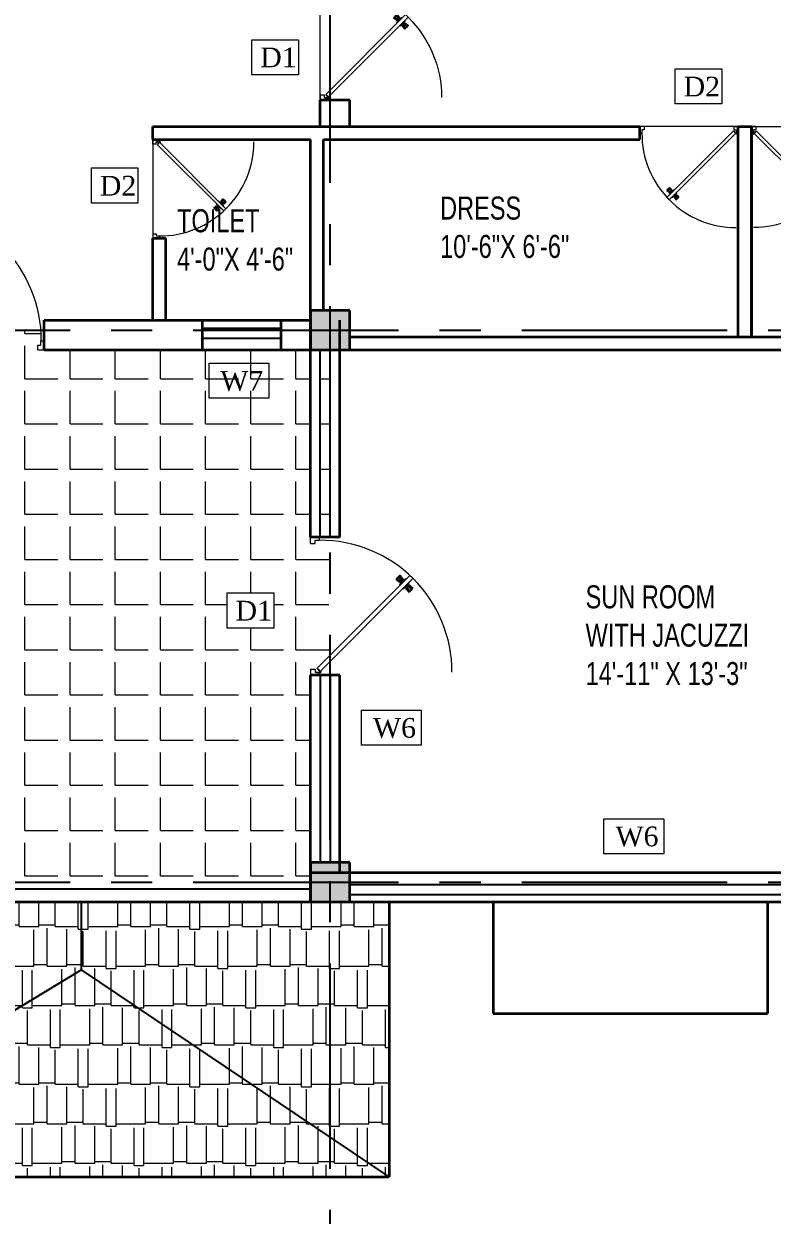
# Model space of a CAD drawing. Header units: inches. Extents: x 108286 to 1018414, y -1240248 to 57686.
# Drawn here: x 506695.3 to 506923.1, y -616214.5 to -615851.9 of the extents above; entities that cross this region are included whole.
import ezdxf

# ---------------------------------------------------------------- set-up
doc = ezdxf.new("R2010")
doc.units = ezdxf.units.IN
doc.header["$MEASUREMENT"] = 0
doc.linetypes.add('CENTERX2', pattern=[4, 2.5, -0.5, 0.5, -0.5])
for name, color, linetype, lineweight in [('DIMENSION', 142, 'Continuous', 13), ('dimentions', 123, 'Continuous', 9), ('DOOR - ELE- KHA', 142, 'Continuous', 15), ('ELEVATION', 31, 'Continuous', 25), ('HACTH', 8, 'Continuous', 5), ('pillar', 1, 'Continuous', 35), ('TEXT', 231, 'Continuous', 20), ('WALL', 8, 'Continuous', 35)]:
    doc.layers.add(name, color=color, linetype=linetype, lineweight=lineweight)
doc.layers.add('exwall', color=1, linetype='Continuous')
doc.layers.add('VEHICLE', color=9, linetype='Continuous')
doc.styles.add('7 INCH', font='swisscl.ttf', dxfattribs={"height": 7})
doc.styles.add('7 INCH str', font='times.ttf', dxfattribs={"height": 6})
doc.dimstyles.new('7 INCH', dxfattribs={"dimscale": 0, "dimtxt": 7, "dimasz": 1, "dimexe": 2, "dimexo": 9, "dimgap": 2, "dimtad": 1, "dimdec": 0, "dimzin": 3, "dimdsep": 46, "dimlunit": 4, "dimtxsty": '7 INCH', "dimblk": 'DIM', "dimcen": 3, "dimdle": 3, "dimse1": 1, "dimse2": 1, "dimclrd": 256, "dimclre": 256, "dimclrt": 7, "dimadec": 1, "dimazin": 2, "dimtfac": 1, "dimtdec": 0, "dimtix": 1, "dimtofl": 0, "dimtmove": 2, "dimatfit": 3, "dimldrblk": 'ARW', "dimfxl": 2, "dimfrac": 2, "dimtolj": 2, "dimtzin": 0, "dimarcsym": 0})
pattern_1 = [(0, (2414.356, -6298.665), (25.5, 12), [6, -5, 7, -3, 9, -4]), (0, (2420.356, -6298.165), (25.5, 12), [5, -19, 4, -6]), (0, (2432.356, -6299.415), (25.5, 12), [3, -31]), (90, (2414.3556, -6298.665), (-8.5, 12), [11.5, -36.5]), (90, (2420.3556, -6298.665), (-8.5, 12), [11.25, -36.75]), (90, (2425.3556, -6298.665), (-8.5, 12), [10.5, -37.5]), (90, (2432.3556, -6299.415), (-8.5, 12), [11.5, -36.5]), (90, (2435.3556, -6299.415), (-8.5, 12), [11.5, -36.5]), (90, (2444.3556, -6298.665), (-8.5, 12), [11, -37])]

# ---------------------------------------------------------------- blocks, each defined once
blk = doc.blocks.new('DFGDG')
at = {"layer": 'pillar'}
blk.add_hatch(color=4, dxfattribs=at).paths.add_polyline_path([(456398.92, -510693.64), (456386.92, -510693.64), (456386.92, -510705.64), (456398.92, -510705.64)])
blk.add_lwpolyline([(456398.92, -510693.64), (456386.92, -510693.64), (456386.92, -510705.64), (456398.92, -510705.64)], close=True, dxfattribs=at)
blk = doc.blocks.new('DIM')
at = {"layer": 'DIMENSION'}
h = blk.add_hatch(color=256, dxfattribs=at)
h.paths.add_polyline_path([(0, 1.28), (0, 0), (1.28, 0, 0.414214)])
h.paths.add_polyline_path([(1.28, 0), (0, 0), (0, -1.28, 0.414214)])
h.paths.add_polyline_path([(0, 0), (-1.28, 0, 0.414214), (0, -1.28)])
h.paths.add_polyline_path([(0, 1.28, 0.414214), (-1.28, 0), (0, 0)])
for p, q in [((0, 6), (0, -6)), ((-6, 0), (6, 0))]:
    blk.add_line(p, q, dxfattribs=at)
blk.add_circle((0, 0), 1.28, dxfattribs=at)
blk = doc.blocks.new('*D813')
at = {"layer": 'Defpoints', "color": 0, "ltscale": 15}
for p in [(506467.79, -616119.15), (506782.54, -616119.15), (506782.54, -616239.67)]:
    blk.add_point(p, dxfattribs=at)
at = {"layer": 'dimentions', "lineweight": -2, "ltscale": 15}
blk.add_line((506468.79, -616239.67), (506781.54, -616239.67), dxfattribs=at)
at = {"layer": 'dimentions', "lineweight": -2, "ltscale": 15, "rotation": 180}
blk.add_blockref('DIM', (506467.79, -616239.67), dxfattribs=at)
at = {"layer": 'dimentions', "lineweight": -2, "ltscale": 15}
blk.add_blockref('DIM', (506782.54, -616239.67), dxfattribs=at)
at = {"layer": 'dimentions', "color": 7, "ltscale": 15, "insert": (506625.17, -616234.08), "char_height": 7, "attachment_point": 5, "style": '7 INCH'}
blk.add_mtext('\\A2;26\'-3"', dxfattribs=at)
blk = doc.blocks.new('ARW')
at = {"layer": 'DIMENSION'}
blk.add_lwpolyline([(-0.5, 0, 0, 3, 0), (-5.5, 0, 0, 0, 0), (-0.5, 0, 0, 0, 0)], format="xyseb", dxfattribs=at)
blk = doc.blocks.new('*D814')
at = {"layer": 'Defpoints', "color": 0, "ltscale": 15}
for p in [(506782.54, -616119.15), (506794.54, -616119.15), (506794.54, -616239.67)]:
    blk.add_point(p, dxfattribs=at)
at = {"layer": 'dimentions', "lineweight": -2, "ltscale": 15}
for p, q in [((506781.54, -616239.67), (506780.54, -616239.67)), ((506795.54, -616239.67), (506796.54, -616239.67))]:
    blk.add_line(p, q, dxfattribs=at)
blk.add_blockref('DIM', (506782.54, -616239.67), dxfattribs=at)
at = {"layer": 'dimentions', "lineweight": -2, "ltscale": 15, "rotation": 180}
blk.add_blockref('DIM', (506794.54, -616239.67), dxfattribs=at)
at = {"layer": 'dimentions', "color": 7, "ltscale": 15, "insert": (506788.54, -616234.09), "char_height": 7, "attachment_point": 5, "style": '7 INCH'}
blk.add_mtext('\\A2;1\'-0"', dxfattribs=at)
blk = doc.blocks.new('*D815')
at = {"layer": 'Defpoints', "color": 0, "ltscale": 15}
for p in [(506794.54, -616119.15), (506967.79, -616119.15), (506967.79, -616239.67)]:
    blk.add_point(p, dxfattribs=at)
at = {"layer": 'dimentions', "lineweight": -2, "ltscale": 15}
blk.add_line((506795.54, -616239.67), (506966.79, -616239.67), dxfattribs=at)
at = {"layer": 'dimentions', "lineweight": -2, "ltscale": 15, "rotation": 180}
blk.add_blockref('DIM', (506794.54, -616239.67), dxfattribs=at)
at = {"layer": 'dimentions', "lineweight": -2, "ltscale": 15}
blk.add_blockref('DIM', (506967.79, -616239.67), dxfattribs=at)
at = {"layer": 'dimentions', "color": 7, "ltscale": 15, "insert": (506881.17, -616234.1), "char_height": 7, "attachment_point": 5, "style": '7 INCH'}
blk.add_mtext('\\A2;14\'-5"', dxfattribs=at)
blk = doc.blocks.new('*D819')
at = {"layer": 'Defpoints', "color": 0, "ltscale": 15}
for p in [(506788.54, -616119.15), (506973.79, -616119.15), (506788.54, -616260.85)]:
    blk.add_point(p, dxfattribs=at)
at = {"layer": 'dimentions', "lineweight": -2, "ltscale": 15}
blk.add_line((506972.79, -616260.85), (506789.54, -616260.85), dxfattribs=at)
at = {"layer": 'dimentions', "lineweight": -2, "ltscale": 15, "rotation": 180}
blk.add_blockref('DIM', (506788.54, -616260.85), dxfattribs=at)
at = {"layer": 'dimentions', "lineweight": -2, "ltscale": 15}
blk.add_blockref('DIM', (506973.79, -616260.85), dxfattribs=at)
at = {"layer": 'dimentions', "color": 7, "ltscale": 15, "insert": (506881.17, -616255.28), "char_height": 7, "attachment_point": 5, "style": '7 INCH'}
blk.add_mtext('\\A2;15\'-5"', dxfattribs=at)
blk = doc.blocks.new('*D820')
at = {"layer": 'Defpoints', "color": 0, "ltscale": 15}
for p in [(506359.79, -616037.14), (506788.54, -616119.15), (506359.79, -616260.85)]:
    blk.add_point(p, dxfattribs=at)
at = {"layer": 'dimentions', "lineweight": -2, "ltscale": 15}
blk.add_line((506787.54, -616260.85), (506360.79, -616260.85), dxfattribs=at)
at = {"layer": 'dimentions', "lineweight": -2, "ltscale": 15, "rotation": 180}
blk.add_blockref('DIM', (506359.79, -616260.85), dxfattribs=at)
at = {"layer": 'dimentions', "lineweight": -2, "ltscale": 15}
blk.add_blockref('DIM', (506788.54, -616260.85), dxfattribs=at)
at = {"layer": 'dimentions', "color": 7, "ltscale": 15, "insert": (506574.17, -616255.26), "char_height": 7, "attachment_point": 5, "style": '7 INCH'}
blk.add_mtext('\\A2;35\'-9"', dxfattribs=at)
blk = doc.blocks.new('*D821')
at = {"layer": 'Defpoints', "color": 0, "ltscale": 15}
for p in [(507003.79, -615951.15), (506361.66, -616038.28), (507003.79, -616285.7)]:
    blk.add_point(p, dxfattribs=at)
at = {"layer": 'dimentions', "lineweight": -2, "ltscale": 15}
blk.add_line((506362.66, -616285.7), (507002.79, -616285.7), dxfattribs=at)
at = {"layer": 'dimentions', "lineweight": -2, "ltscale": 15, "rotation": 180}
blk.add_blockref('DIM', (506361.66, -616285.7), dxfattribs=at)
at = {"layer": 'dimentions', "lineweight": -2, "ltscale": 15}
blk.add_blockref('DIM', (507003.79, -616285.7), dxfattribs=at)
at = {"layer": 'dimentions', "color": 7, "ltscale": 15, "insert": (506682.73, -616280.11), "char_height": 7, "attachment_point": 5, "style": '7 INCH'}
blk.add_mtext('\\A2;53\'-6"', dxfattribs=at)
blk = doc.blocks.new('*D832')
at = {"layer": 'Defpoints', "color": 0, "ltscale": 15}
for p in [(507003.79, -615705.15), (506806.54, -616202.79), (507095.16, -616202.79)]:
    blk.add_point(p, dxfattribs=at)
at = {"layer": 'dimentions', "lineweight": -2, "ltscale": 15}
blk.add_line((507095.16, -615706.15), (507095.16, -616201.79), dxfattribs=at)
for p, rotation in [((507095.16, -615705.15), 90), ((507095.16, -616202.79), 270)]:
    blk.add_blockref('DIM', p, dxfattribs=dict(at, rotation=rotation))
at = {"layer": 'dimentions', "color": 7, "ltscale": 15, "insert": (507089.57, -615953.97), "char_height": 7, "attachment_point": 5, "rotation": 90, "style": '7 INCH'}
blk.add_mtext('\\A2;41\'-6"', dxfattribs=at)
blk = doc.blocks.new('*D833')
at = {"layer": 'Defpoints', "color": 0, "ltscale": 15}
for p in [(506806.54, -616119.15), (507055.49, -616119.15), (506806.54, -616202.79)]:
    blk.add_point(p, dxfattribs=at)
at = {"layer": 'dimentions', "lineweight": -2, "ltscale": 15}
blk.add_line((507055.49, -616201.79), (507055.49, -616120.15), dxfattribs=at)
for p, rotation in [((507055.49, -616119.15), 90), ((507055.49, -616202.79), 270)]:
    blk.add_blockref('DIM', p, dxfattribs=dict(at, rotation=rotation))
at = {"layer": 'dimentions', "color": 7, "ltscale": 15, "insert": (507049.91, -616160.97), "char_height": 7, "attachment_point": 5, "rotation": 90, "style": '7 INCH'}
blk.add_mtext('\\A2;7\'-0"', dxfattribs=at)
blk = doc.blocks.new('*D834')
at = {"layer": 'Defpoints', "color": 0, "ltscale": 15}
for p in [(506979.79, -616113.15), (506806.54, -616202.79), (507077.26, -616202.79)]:
    blk.add_point(p, dxfattribs=at)
at = {"layer": 'dimentions', "lineweight": -2, "ltscale": 15}
blk.add_line((507077.26, -616114.15), (507077.26, -616201.79), dxfattribs=at)
for p, rotation in [((507077.26, -616113.15), 90), ((507077.26, -616202.79), 270)]:
    blk.add_blockref('DIM', p, dxfattribs=dict(at, rotation=rotation))
at = {"layer": 'dimentions', "color": 7, "ltscale": 15, "insert": (507071.67, -616157.97), "char_height": 7, "attachment_point": 5, "rotation": 90, "style": '7 INCH'}
blk.add_mtext('\\A2;7\'-6"', dxfattribs=at)
blk = doc.blocks.new('3ft')
at = {"layer": 'DOOR - ELE- KHA'}
for p, q in [((1.01, 2.52), (25.23, 26.74)), ((26.05, 25.92), (1.77, 1.64)), ((22.57, 24.94), (21.65, 25.68)), ((21.67, 25.73), (22.17, 26.23)), ((22.49, 24.95), (21.67, 25.61)), ((22.63, 24.99), (21.69, 25.75)), ((21.7, 25.82), (22.14, 26.26)), ((21.73, 25.79), (21.7, 25.82)), ((22.74, 25.1), (21.84, 25.9)), ((22.13, 26.28), (21.98, 26.13)), ((21.99, 26.11), (21.98, 26.13)), ((22.88, 25.24), (22.01, 26.06)), ((22.13, 26.28), (22.27, 26.42)), ((22.58, 26.7), (22.14, 26.26)), ((22.67, 26.73), (22.17, 26.23)), ((22.29, 26.41), (22.27, 26.42)), ((23.16, 25.52), (22.34, 26.39)), ((23.3, 25.66), (22.5, 26.56)), ((22.61, 26.67), (22.58, 26.7)), ((22.6, 24.96), (23.02, 25.38)), ((23.41, 25.77), (22.65, 26.71)), ((23.46, 25.83), (22.72, 26.75)), ((23.45, 25.91), (22.79, 26.73)), ((23.44, 25.81), (23.02, 25.38)), ((23.34, 25.58), (23.08, 25.32)), ((23.28, 25.3), (23.17, 25.41)), ((23.46, 25.47), (23.19, 25.21)), ((23.36, 25.37), (23.25, 25.49)), ((23.41, 25.43), (23.3, 25.54)), ((23.33, 25.7), (23.34, 25.69)), ((23.45, 25.46), (23.33, 25.57)), ((23.44, 25.45), (23.33, 25.56)), ((23.87, 25.49), (23.49, 25.3)), ((24.08, 25.71), (23.57, 25.38)), ((23.57, 25.47), (23.57, 25.47)), ((24.15, 25.79), (23.68, 25.48)), ((23.68, 25.48), (23.68, 25.48)), ((24.27, 25.78), (24.26, 25.79)), ((26.05, 25.92), (25.23, 26.74)), ((22.61, 24.25), (22.92, 24.72)), ((22.62, 24.13), (22.61, 24.14)), ((22.69, 24.32), (23.02, 24.83)), ((22.7, 25.07), (22.71, 25.06)), ((22.82, 25.06), (23.08, 25.32)), ((22.94, 24.95), (22.83, 25.07)), ((22.95, 24.96), (22.84, 25.07)), ((22.98, 24.99), (22.86, 25.1)), ((23.03, 25.04), (22.91, 25.15)), ((22.91, 24.53), (23.1, 24.91)), ((22.92, 24.72), (22.92, 24.72)), ((22.93, 24.94), (23.19, 25.21)), ((22.93, 24.84), (22.93, 24.83)), ((23.11, 25.12), (22.99, 25.23)), ((23.13, 24.76), (23.18, 24.99)), ((23.31, 24.94), (23.28, 25.08)), ((23.46, 25.09), (23.32, 25.13)), ((23.64, 25.27), (23.41, 25.22)), ((23.44, 23.31), (23.45, 23.3)), ((23.56, 23.3), (24.03, 23.61)), ((23.63, 23.38), (24.14, 23.72)), ((23.84, 23.6), (24.22, 23.79)), ((24.03, 23.61), (24.03, 23.62)), ((24.07, 23.82), (24.3, 23.88)), ((24.14, 23.62), (24.14, 23.62)), ((24.25, 24), (24.39, 23.97)), ((24.25, 23.62), (24.51, 23.89)), ((24.25, 23.26), (24.99, 22.34)), ((24.26, 23.29), (24.69, 23.71)), ((24.26, 23.63), (24.37, 23.52)), ((24.26, 23.18), (24.92, 22.37)), ((24.27, 23.64), (24.38, 23.53)), ((24.3, 23.67), (24.41, 23.56)), ((24.3, 23.32), (25.06, 22.38)), ((24.35, 23.72), (24.46, 23.61)), ((24.37, 23.52), (24.63, 23.77)), ((24.37, 23.4), (24.37, 23.4)), ((24.4, 24.15), (24.43, 24.01)), ((24.41, 23.43), (25.2, 22.53)), ((24.43, 23.8), (24.54, 23.69)), ((24.78, 24.15), (24.51, 23.89)), ((24.58, 24.33), (24.52, 24.1)), ((24.55, 23.57), (25.37, 22.7)), ((24.6, 23.97), (24.72, 23.86)), ((24.8, 24.56), (24.61, 24.18)), ((24.89, 24.03), (24.63, 23.77)), ((25.02, 24.77), (24.68, 24.26)), ((24.68, 24.05), (24.79, 23.94)), ((25.11, 24.14), (24.69, 23.71)), ((24.73, 24.1), (24.85, 23.99)), ((24.76, 24.13), (24.87, 24.02)), ((24.77, 24.14), (24.88, 24.03)), ((24.79, 24.38), (24.78, 24.37)), ((24.78, 24.26), (24.78, 24.26)), ((25.1, 24.84), (24.79, 24.38)), ((24.83, 23.85), (25.7, 23.03)), ((24.97, 23.99), (25.87, 23.2)), ((25, 24.03), (25, 24.03)), ((25.04, 22.36), (25.54, 22.86)), ((25.08, 24.1), (26.02, 23.34)), ((25.09, 24.96), (25.1, 24.95)), ((25.1, 22.42), (25.13, 22.39)), ((25.13, 22.39), (25.57, 22.83)), ((25.14, 24.15), (26.06, 23.41)), ((25.22, 24.14), (26.03, 23.48)), ((25.42, 22.68), (25.43, 22.67)), ((25.58, 22.82), (25.43, 22.67)), ((26.04, 23.37), (25.54, 22.86)), ((26.01, 23.27), (25.57, 22.83)), ((25.58, 22.82), (25.73, 22.97)), ((25.72, 22.98), (25.73, 22.97)), ((25.98, 23.3), (26.01, 23.27)), ((0, 2.4), (0, 0)), ((0.72, 2.4), (0, 2.4)), ((1.6, 0), (0, 0)), ((0, 0), (36, 0)), ((0.72, 1.52), (0.72, 2.44)), ((0.8, 1.52), (0.72, 1.52)), ((0.8, 1.52), (0.8, 2.41)), ((0.8, 1.2), (0.8, 1.52)), ((1.6, 1.2), (0.8, 1.2)), ((1.57, 1.84), (0.94, 2.47)), ((1.63, 1.89), (0.97, 2.55)), ((1.63, 1.89), (1.57, 1.84)), ((1.77, 1.64), (1.57, 1.84)), ((1.6, 0), (1.6, 1.2)), ((34.4, 0), (34.4, 1.2)), ((34.4, 1.2), (35.2, 1.2)), ((34.4, 0), (36, 0)), ((35.2, 1.2), (35.2, 2.4)), ((35.2, 2.4), (36, 2.4)), ((36, 0), (36, 2.4))]:
    blk.add_line(p, q, dxfattribs=at)
for radius in [0.155, 0.0752]:
    blk.add_circle((0.82, 2.56), radius, dxfattribs=at)
for centre, radius, start, end in [((0.82, 2.56), 34.38, 359.7285, 90.0333), ((22.73, 26.68), 0.08, 38.9236, 135), ((23.28, 25.63), 0.08, 315, 45), ((23.39, 25.86), 0.08, 315, 38.9236), ((23.51, 25.41), 0.08, 50.2572, 135), ((23.62, 25.53), 0.08, 230.2572, 315), ((24.2, 25.73), 0.08, 45, 135), ((22.54, 25.01), 0.08, 231.0764, 315), ((22.67, 24.2), 0.08, 135, 225), ((22.77, 25.12), 0.08, 225, 315), ((22.99, 24.89), 0.08, 135, 219.7428), ((22.87, 24.78), 0.08, 315, 39.7428), ((23.51, 23.36), 0.08, 225, 315), ((24.09, 23.56), 0.08, 50.2572, 135), ((24.2, 23.68), 0.08, 230.2572, 315), ((24.32, 23.23), 0.08, 135, 218.9236), ((24.42, 23.46), 0.08, 135, 225), ((24.84, 24.31), 0.08, 135, 219.7428), ((24.72, 24.21), 0.08, 315, 39.7428), ((24.94, 23.98), 0.08, 45, 135), ((24.98, 22.42), 0.08, 218.9236, 315), ((25.04, 24.89), 0.08, 315, 45), ((25.17, 24.08), 0.08, 51.0764, 135), ((25.98, 23.42), 0.08, 315, 51.0764)]:
    blk.add_arc(centre, radius, start, end, dxfattribs=at)
blk = doc.blocks.new('*U576')
at = {"color": 3, "xscale": -1}
blk.add_blockref('3ft', (42, 0), dxfattribs=at)
blk = doc.blocks.new('2ft6in')
at = {"layer": 'DOOR - ELE- KHA'}
for p, q in [((0.84, 2.1), (21.02, 22.28)), ((18.06, 21.44), (18.48, 21.86)), ((18.08, 21.51), (18.45, 21.88)), ((18.44, 21.9), (18.31, 21.77)), ((18.33, 21.76), (18.31, 21.77)), ((18.44, 21.9), (18.56, 22.02)), ((18.82, 22.25), (18.45, 21.88)), ((18.9, 22.28), (18.48, 21.86)), ((18.58, 22.01), (18.56, 22.02)), ((19.3, 21.26), (18.61, 22)), ((19.42, 21.38), (18.75, 22.14)), ((18.84, 22.23), (18.82, 22.25)), ((19.51, 21.48), (18.88, 22.26)), ((19.55, 21.53), (18.93, 22.3)), ((19.54, 21.59), (18.99, 22.27)), ((21.71, 21.6), (21.02, 22.28)), ((21.71, 21.6), (1.47, 1.37)), ((18.81, 20.78), (18.04, 21.4)), ((18.74, 20.79), (18.06, 21.34)), ((18.11, 21.49), (18.08, 21.51)), ((18.86, 20.83), (18.08, 21.46)), ((18.95, 20.92), (18.2, 21.58)), ((19.07, 21.03), (18.34, 21.72)), ((18.83, 20.8), (19.18, 21.15)), ((18.84, 20.21), (19.1, 20.6)), ((18.85, 20.11), (18.84, 20.12)), ((18.91, 20.27), (19.19, 20.69)), ((18.92, 20.89), (18.93, 20.88)), ((19.02, 20.88), (19.24, 21.1)), ((19.13, 20.8), (19.03, 20.9)), ((19.12, 20.8), (19.03, 20.89)), ((19.15, 20.82), (19.05, 20.92)), ((19.09, 20.44), (19.25, 20.76)), ((19.19, 20.87), (19.1, 20.96)), ((19.1, 20.7), (19.11, 20.69)), ((19.1, 20.6), (19.1, 20.6)), ((19.11, 20.79), (19.33, 21.01)), ((19.25, 20.93), (19.16, 21.02)), ((19.54, 21.5), (19.18, 21.15)), ((19.45, 21.31), (19.24, 21.1)), ((19.28, 20.63), (19.32, 20.83)), ((19.4, 21.08), (19.31, 21.17)), ((19.55, 21.22), (19.33, 21.01)), ((19.47, 21.15), (19.38, 21.24)), ((19.43, 20.78), (19.4, 20.9)), ((19.51, 21.19), (19.42, 21.28)), ((19.55, 20.91), (19.43, 20.94)), ((19.53, 21.21), (19.44, 21.3)), ((19.45, 21.41), (19.45, 21.41)), ((19.54, 21.22), (19.45, 21.31)), ((19.7, 21.06), (19.51, 21.01)), ((19.53, 19.43), (19.54, 19.42)), ((19.89, 21.24), (19.58, 21.08)), ((20.07, 21.42), (19.64, 21.15)), ((19.64, 21.23), (19.64, 21.23)), ((19.64, 19.42), (20.02, 19.67)), ((19.69, 19.49), (20.12, 19.76)), ((19.74, 21.24), (19.73, 21.23)), ((20.12, 21.49), (19.74, 21.24)), ((19.87, 19.67), (20.18, 19.83)), ((20.02, 19.67), (20.03, 19.68)), ((20.06, 19.85), (20.25, 19.9)), ((20.12, 19.68), (20.12, 19.68)), ((20.21, 20), (20.33, 19.97)), ((20.21, 19.69), (20.43, 19.9)), ((20.21, 19.38), (20.83, 18.61)), ((20.22, 21.48), (20.22, 21.49)), ((20.22, 19.41), (20.57, 19.76)), ((20.22, 19.69), (20.31, 19.6)), ((20.22, 19.32), (20.76, 18.64)), ((20.23, 19.7), (20.32, 19.61)), ((20.25, 19.72), (20.34, 19.63)), ((20.25, 19.43), (20.88, 18.65)), ((20.29, 19.76), (20.38, 19.67)), ((20.31, 19.6), (20.52, 19.81)), ((20.31, 19.5), (20.31, 19.5)), ((20.33, 20.13), (20.36, 20.01)), ((20.34, 19.53), (21, 18.77)), ((20.36, 19.83), (20.45, 19.74)), ((20.65, 20.12), (20.43, 19.9)), ((20.48, 20.28), (20.44, 20.08)), ((20.46, 19.64), (21.14, 18.91)), ((20.5, 19.98), (20.6, 19.89)), ((20.67, 20.47), (20.51, 20.15)), ((20.74, 20.03), (20.52, 19.81)), ((20.85, 20.64), (20.57, 20.22)), ((20.93, 20.11), (20.57, 19.76)), ((20.57, 20.04), (20.66, 19.95)), ((20.61, 20.09), (20.7, 19.99)), ((20.63, 20.11), (20.72, 20.01)), ((20.64, 20.11), (20.73, 20.02)), ((20.66, 20.31), (20.65, 20.31)), ((20.65, 20.21), (20.65, 20.22)), ((20.91, 20.7), (20.66, 20.31)), ((20.69, 19.87), (21.42, 19.19)), ((20.81, 19.99), (21.56, 19.33)), ((20.84, 20.02), (20.83, 20.03)), ((20.86, 18.63), (21.28, 19.05)), ((20.9, 20.08), (21.68, 19.45)), ((20.91, 20.8), (20.91, 20.79)), ((20.91, 18.68), (20.94, 18.66)), ((20.94, 18.66), (21.31, 19.03)), ((20.95, 20.13), (21.72, 19.51)), ((21.02, 20.12), (21.7, 19.57)), ((21.18, 18.9), (21.2, 18.89)), ((21.32, 19.01), (21.2, 18.89)), ((21.7, 19.47), (21.28, 19.05)), ((21.67, 19.4), (21.31, 19.03)), ((21.32, 19.01), (21.44, 19.14)), ((21.43, 19.15), (21.44, 19.14)), ((21.65, 19.42), (21.67, 19.4)), ((0, 2), (0, 0)), ((0.6, 2), (0, 2)), ((1.33, 0), (0, 0)), ((0, 0), (30, 0)), ((0.6, 1.26), (0.6, 2.04)), ((0.67, 1.26), (0.6, 1.26)), ((0.67, 1.26), (0.67, 2.01)), ((0.67, 1), (0.67, 1.26)), ((1.33, 1), (0.67, 1)), ((1.31, 1.53), (0.79, 2.06)), ((1.36, 1.58), (0.81, 2.12)), ((1.36, 1.58), (1.31, 1.53)), ((1.47, 1.37), (1.31, 1.53)), ((1.33, 0), (1.33, 1)), ((28.67, 0), (28.67, 1)), ((28.67, 1), (29.33, 1)), ((28.67, 0), (30, 0)), ((29.33, 1), (29.33, 2)), ((29.33, 2), (30, 2)), ((30, 0), (30, 2))]:
    blk.add_line(p, q, dxfattribs=at)
for radius in [0.129, 0.0627]:
    blk.add_circle((0.68, 2.14), radius, dxfattribs=at)
for centre, radius, start, end in [((0.68, 2.14), 28.65, 359.7285, 90.0333), ((18.94, 22.23), 0.0667, 38.9236, 135), ((18.78, 20.84), 0.0667, 231.0764, 315), ((18.89, 20.16), 0.0667, 135, 225), ((18.97, 20.93), 0.0667, 225, 315), ((19.16, 20.74), 0.0667, 135, 219.7428), ((19.06, 20.65), 0.0667, 315, 39.7428), ((19.4, 21.36), 0.0667, 315, 45), ((19.49, 21.55), 0.0667, 315, 38.9236), ((19.59, 19.47), 0.0667, 225, 315), ((19.6, 21.18), 0.0667, 50.2572, 135), ((19.68, 21.28), 0.0667, 230.2572, 315), ((20.07, 19.63), 0.0667, 50.2572, 135), ((20.17, 21.44), 0.0667, 45, 135), ((20.16, 19.73), 0.0667, 230.2572, 315), ((20.27, 19.36), 0.0667, 135, 218.9236), ((20.35, 19.55), 0.0667, 135, 225), ((20.7, 20.26), 0.0667, 135, 219.7428), ((20.6, 20.17), 0.0667, 315, 39.7428), ((20.78, 19.98), 0.0667, 45, 135), ((20.82, 18.68), 0.0667, 218.9236, 315), ((20.87, 20.75), 0.0667, 315, 45), ((20.98, 20.07), 0.0667, 51.0764, 135), ((21.65, 19.52), 0.0667, 315, 51.0764)]:
    blk.add_arc(centre, radius, start, end, dxfattribs=at)
blk = doc.blocks.new('*U578')
at = {"layer": 'DOOR - ELE- KHA', "xscale": -1}
blk.add_blockref('2ft6in', (42, 0), dxfattribs=at)
blk = doc.blocks.new('*U580')
at = {"layer": 'DOOR - ELE- KHA'}
for p, q in [((11.61, 30.24), (12.57, 31.2)), ((11.61, 30.24), (39.94, 1.92)), ((40.83, 2.94), (12.57, 31.2)), ((12.73, 29.12), (12.72, 29.11)), ((13.69, 30.08), (13.7, 30.09)), ((13.83, 30.09), (14.37, 29.73)), ((13.91, 29.99), (14.5, 29.61)), ((14.16, 29.74), (14.59, 29.52)), ((14.37, 29.73), (14.38, 29.72)), ((14.42, 29.48), (14.69, 29.42)), ((14.51, 29.72), (14.5, 29.72)), ((14.63, 30.14), (15.5, 31.21)), ((14.63, 29.71), (14.94, 29.41)), ((14.63, 29.27), (14.8, 29.31)), ((14.64, 30.23), (15.41, 31.18)), ((14.65, 30.11), (15.14, 29.61)), ((14.65, 29.7), (14.78, 29.83)), ((14.66, 29.69), (14.79, 29.82)), ((14.68, 29.66), (14.82, 29.79)), ((14.69, 30.07), (15.57, 31.16)), ((14.74, 29.6), (14.87, 29.73)), ((14.78, 29.98), (14.77, 29.97)), ((14.77, 29.84), (15.07, 29.54)), ((14.8, 29.09), (14.85, 29.26)), ((14.82, 29.94), (15.74, 30.99)), ((14.84, 29.51), (14.97, 29.64)), ((15.25, 29.1), (14.94, 29.41)), ((15.01, 28.89), (14.95, 29.16)), ((14.98, 29.77), (15.94, 30.79)), ((15.04, 29.3), (15.17, 29.43)), ((15.28, 28.62), (15.05, 29.06)), ((15.37, 29.24), (15.07, 29.54)), ((15.64, 29.12), (15.14, 29.61)), ((15.14, 29.21), (15.27, 29.34)), ((15.2, 29.15), (15.33, 29.28)), ((15.22, 29.12), (15.35, 29.25)), ((15.23, 29.11), (15.36, 29.24)), ((15.31, 29.45), (16.33, 30.41)), ((15.47, 29.29), (16.52, 30.21)), ((15.51, 29.24), (15.5, 29.24)), ((15.55, 31.19), (16.13, 30.6)), ((15.6, 29.16), (16.69, 30.04)), ((15.62, 31.12), (15.65, 31.15)), ((15.65, 31.15), (16.17, 30.63)), ((15.67, 29.09), (16.75, 29.96)), ((15.76, 29.11), (16.71, 29.88)), ((15.99, 30.81), (16.01, 30.83)), ((16.19, 30.65), (16.01, 30.83)), ((16.72, 30.01), (16.13, 30.6)), ((16.68, 30.12), (16.17, 30.63)), ((16.19, 30.65), (16.36, 30.48)), ((16.34, 30.46), (16.36, 30.48)), ((16.65, 30.09), (16.68, 30.12)), ((12.67, 28.18), (11.59, 27.31)), ((11.62, 27.26), (12.21, 26.67)), ((12.58, 28.16), (11.63, 27.4)), ((12.74, 28.12), (11.65, 27.23)), ((11.69, 27.19), (11.66, 27.15)), ((11.66, 27.15), (12.17, 26.64)), ((12.87, 27.99), (11.82, 27.06)), ((12, 26.81), (11.98, 26.79)), ((12.15, 26.62), (11.98, 26.79)), ((13.04, 27.82), (12.01, 26.87)), ((12.15, 26.62), (12.33, 26.45)), ((12.69, 26.12), (12.17, 26.64)), ((12.79, 26.09), (12.21, 26.67)), ((12.35, 26.47), (12.33, 26.45)), ((13.36, 27.5), (12.4, 26.48)), ((13.52, 27.34), (12.6, 26.28)), ((12.72, 26.16), (12.69, 26.12)), ((12.7, 28.16), (13.2, 27.66)), ((12.72, 28.98), (13.08, 28.44)), ((13.65, 27.21), (12.77, 26.11)), ((12.82, 28.9), (13.2, 28.3)), ((12.83, 28.03), (12.84, 28.04)), ((13.71, 27.14), (12.84, 26.06)), ((13.7, 27.04), (12.93, 26.09)), ((12.97, 28.04), (13.27, 27.74)), ((13.11, 28.16), (12.98, 28.03)), ((13.12, 28.15), (12.99, 28.02)), ((13.14, 28.12), (13.01, 27.99)), ((13.06, 28.65), (13.29, 28.21)), ((13.2, 28.06), (13.07, 27.93)), ((13.08, 28.44), (13.08, 28.43)), ((13.09, 28.3), (13.09, 28.3)), ((13.09, 28.17), (13.4, 27.87)), ((13.3, 27.97), (13.17, 27.84)), ((13.69, 27.17), (13.2, 27.66)), ((13.57, 27.43), (13.27, 27.74)), ((13.33, 28.39), (13.39, 28.12)), ((13.5, 27.76), (13.37, 27.63)), ((13.71, 27.56), (13.4, 27.87)), ((13.59, 27.67), (13.46, 27.54)), ((13.54, 28.18), (13.49, 28.01)), ((13.65, 27.61), (13.52, 27.48)), ((13.71, 28), (13.54, 27.96)), ((13.68, 27.58), (13.55, 27.45)), ((13.69, 27.57), (13.56, 27.44)), ((13.56, 27.3), (13.57, 27.3)), ((13.92, 27.79), (13.65, 27.86)), ((14.18, 27.53), (13.75, 27.76)), ((14.43, 27.28), (13.83, 27.67)), ((13.83, 27.55), (13.84, 27.56)), ((13.97, 27.54), (13.96, 27.55)), ((14.51, 27.19), (13.97, 27.54)), ((14.65, 27.2), (14.64, 27.19)), ((15.52, 28.37), (15.14, 28.97)), ((15.25, 28.97), (15.25, 28.97)), ((15.26, 28.84), (15.25, 28.84)), ((15.62, 28.3), (15.26, 28.84)), ((15.61, 28.15), (15.62, 28.16)), ((0, 0), (0, 2.8)), ((0.93, 2.8), (0, 2.8)), ((1.87, 0), (0, 0)), ((0.93, 1.4), (0.93, 2.8)), ((1.87, 1.4), (0.93, 1.4)), ((1.87, 0), (1.87, 1.4)), ((39.94, 1.92), (40.16, 2.14)), ((40.1, 2.21), (40.86, 2.97)), ((40.1, 2.21), (40.16, 2.14)), ((40.13, 0), (40.13, 1.4)), ((40.13, 1.4), (41.07, 1.4)), ((40.13, 0), (42, 0)), ((40.16, 2.14), (40.9, 2.88)), ((41.07, 1.77), (41.07, 2.81)), ((41.07, 1.4), (41.07, 1.77)), ((41.07, 1.77), (41.16, 1.77)), ((41.16, 1.77), (41.16, 2.85)), ((41.16, 2.8), (42, 2.8)), ((42, 2.8), (42, 0))]:
    blk.add_line(p, q, dxfattribs=at)
for radius in [0.181, 0.0878]:
    blk.add_circle((41.04, 2.99), radius, dxfattribs=at)
for centre, radius, start, end in [((41.04, 2.99), 40.11, 89.9667, 180.2715), ((12.79, 29.04), 0.0933, 135, 225), ((13.76, 30.02), 0.0933, 45, 135), ((14.44, 29.79), 0.0933, 225, 309.7428), ((14.57, 29.65), 0.0933, 45, 129.7428), ((14.71, 30.17), 0.0933, 141.0764, 225), ((14.84, 29.91), 0.0933, 135, 225), ((15.18, 29.03), 0.0933, 320.2572, 45), ((15.44, 29.3), 0.0933, 225, 315), ((15.48, 31.12), 0.0933, 45, 141.0764), ((15.7, 29.18), 0.0933, 225, 308.9236), ((11.69, 27.33), 0.0933, 128.9236, 225), ((12.63, 28.09), 0.0933, 45, 128.9236), ((12.86, 26.15), 0.0933, 225, 321.0764), ((12.9, 27.97), 0.0933, 45, 135), ((13.16, 28.24), 0.0933, 140.2572, 225), ((13.02, 28.36), 0.0933, 320.2572, 45), ((13.5, 27.37), 0.0933, 315, 45), ((13.62, 27.1), 0.0933, 321.0764, 45), ((13.77, 27.63), 0.0933, 225, 309.7428), ((13.9, 27.49), 0.0933, 45, 129.7428), ((14.58, 27.25), 0.0933, 225, 315), ((15.32, 28.91), 0.0933, 140.2572, 225), ((15.55, 28.23), 0.0933, 315, 45)]:
    blk.add_arc(centre, radius, start, end, dxfattribs=at)

msp = doc.modelspace()

# ---------------------------------------------------------------- hatches: boundary and pattern name
at = {"layer": 'dimentions', "lineweight": 5, "ltscale": 15}
h = msp.add_hatch(dxfattribs=at)
h.set_pattern_fill('AR-RSHKE', color=251, style=0)
h.set_pattern_definition(pattern_1)
h.paths.add_polyline_path([(506712.88, -616139.77), (506712.88, -616119.15), (506608.79, -616119.15), (506608.79, -616202.79)])
h = msp.add_hatch(dxfattribs=at)
h.set_pattern_fill('AR-RSHKE', color=251, style=0)
h.set_pattern_definition(pattern_1)
h.paths.add_polyline_path([(506806.54, -616119.15), (506712.88, -616119.15), (506712.88, -616139.77), (506806.54, -616202.79)])
h = msp.add_hatch(dxfattribs=at)
h.set_pattern_fill('AR-RSHKE', color=251, style=0)
h.set_pattern_definition(pattern_1)
h.paths.add_polyline_path([(506712.88, -616139.77), (506608.79, -616202.79), (506806.54, -616202.79)])
at = {"layer": 'HACTH', "ltscale": 15}
h = msp.add_hatch(dxfattribs=at)
h.set_pattern_fill('ANGLE', color=256, scale=50, style=0)
h.set_pattern_definition([(0, (2414.356, -6298.665), (0, 13.75), [10, -3.75]), (90, (2414.356, -6298.665), (-13.75, 8e-16), [10, -3.75])])
h.paths.add_polyline_path([(506782.54, -616050.15), (506782.54, -616048.28), (506783.94, -616048.28), (506783.94, -616049.22), (506784.31, -616049.22), (506785.35, -616049.22, -0.267045), (506785.42, -616049.05), (506784.68, -616048.31), (506784.46, -616048.09), (506788.54, -616044), (506788.54, -615951.15), (506785.54, -615951.15), (506785.54, -616008.15), (506782.54, -616008.15), (506782.54, -615951.15), (506734.54, -615951.15), (506701.44, -615951.15), (506699.57, -615951.15), (506699.57, -615949.75), (506700.5, -615949.75), (506700.5, -615948.35, 0.019965), (506700.39, -615945.15), (506665.59, -615945.15), (506661.5, -615949.23), (506661.28, -615949.01), (506660.54, -615948.27, -0.267045), (506660.37, -615948.34), (506660.37, -615949.38), (506660.37, -615949.75), (506661.3, -615949.75), (506661.3, -615951.15), (506659.44, -615951.15), (506626.79, -615951.15), (506626.79, -616113.15), (506782.54, -616113.15)])
h.paths.add_polyline_path([(506757.15, -616035.8), (506757.15, -616025.13), (506771.35, -616025.13), (506771.35, -616035.8)], flags=16)
h.paths.add_polyline_path([(506674.93, -615970.59), (506674.93, -615959.92), (506689.12, -615959.92), (506689.12, -615970.59)], flags=16)
h.paths.add_polyline_path([(506758.26, -616026.01), (506770.85, -616026.01), (506770.85, -616035.01), (506758.26, -616035.01)], flags=8)
h.paths.add_polyline_path([(506676.03, -615960.81), (506688.63, -615960.81), (506688.63, -615969.81), (506676.03, -615969.81)], flags=8)
h.paths.add_polyline_path([(506638.8, -616016.43), (506673.73, -616016.43), (506673.73, -616027.21), (506638.8, -616027.21)], flags=24)

# ---------------------------------------------------------------- linework, layer by layer
at = {"layer": 'dimentions', "ltscale": 15}
for points in [[(506764.67, -615856.75), (506778.86, -615856.75), (506778.86, -615867.42), (506764.67, -615867.42)], [(506893.56, -615865.62), (506907.76, -615865.62), (506907.76, -615876.29), (506893.56, -615876.29)], [(506715.84, -615895.79), (506730.03, -615895.79), (506730.03, -615906.46), (506715.84, -615906.46)], [(506751.67, -615955.18), (506769.86, -615955.18), (506769.86, -615965.86), (506751.67, -615965.86)], [(506757.15, -616025.13), (506771.35, -616025.13), (506771.35, -616035.8), (506757.15, -616035.8)], [(506798.09, -616060.8), (506816.28, -616060.8), (506816.28, -616071.47), (506798.09, -616071.47)], [(506871.91, -616093.83), (506890.09, -616093.83), (506890.09, -616104.5), (506871.91, -616104.5)]]:
    msp.add_lwpolyline(points, close=True, dxfattribs=at)
at = {"layer": 'ELEVATION', "color": 0}
for p, q in [((506471.79, -616115.15), (506782.54, -616115.15)), ((506712.88, -616139.77), (506712.88, -616119.15)), ((506712.88, -616139.77), (506608.79, -616202.79)), ((506806.54, -616202.79), (506712.88, -616139.77))]:
    msp.add_line(p, q, dxfattribs=at)
at = {"layer": 'exwall', "ltscale": 15}
for p, q in [((506773.54, -615944.64), (506749.54, -615944.64)), ((506773.54, -615947.64), (506749.54, -615947.64)), ((506785.54, -616008.15), (506785.54, -615951.15)), ((506788.54, -616008.15), (506788.54, -615951.15)), ((506785.54, -616050.15), (506785.54, -616107.15)), ((506788.54, -616050.15), (506788.54, -616107.15)), ((506794.54, -616113.87), (506967.79, -616113.87)), ((506794.54, -616116.87), (506967.79, -616116.87))]:
    msp.add_line(p, q, dxfattribs=at)
at = {"layer": 'VEHICLE', "linetype": 'CENTERX2', "ltscale": 25}
for p, q in [((506788.54, -616300.35), (506788.54, -615607.8)), ((506246.88, -615945.15), (507110.99, -615945.15)), ((506246.88, -616113.15), (507110.99, -616113.15))]:
    msp.add_line(p, q, dxfattribs=at)
at = {"layer": 'WALL', "color": 0}
for p, q in [((506785.54, -615883.15), (506785.54, -615875.15)), ((506794.54, -615875.15), (506785.54, -615875.15)), ((506794.54, -615883.15), (506794.54, -615875.15)), ((506734.54, -615887.15), (506734.54, -615883.15)), ((506734.54, -615883.15), (506785.54, -615883.15)), ((506785.54, -615883.15), (506882.79, -615883.15)), ((506882.79, -615887.15), (506882.79, -615883.15)), ((506912.79, -615947.15), (506912.79, -615883.15)), ((506912.79, -615883.15), (506916.79, -615883.15)), ((506916.79, -615883.15), (506916.79, -615947.15)), ((506916.79, -615947.15), (506916.79, -615883.15)), ((506734.54, -615887.15), (506782.54, -615887.15)), ((506782.54, -616008.15), (506782.54, -615887.15)), ((506786.54, -615939.15), (506786.54, -615887.15)), ((506786.54, -615887.15), (506882.79, -615887.15)), ((506734.54, -615942.15), (506734.54, -615917.15)), ((506734.54, -615917.15), (506738.54, -615917.15)), ((506738.54, -615942.15), (506738.54, -615917.15)), ((506701.44, -615942.15), (506734.54, -615942.15)), ((506701.44, -615951.15), (506701.44, -615942.15)), ((506734.54, -615942.15), (506782.54, -615942.15)), ((506749.54, -615942.15), (506749.54, -615951.15)), ((506773.54, -615942.15), (506773.54, -615951.15)), ((506791.54, -616008.15), (506791.54, -615942.15)), ((506794.54, -615947.15), (506896.79, -615947.15)), ((506896.79, -615947.15), (506967.79, -615947.15)), ((506701.44, -615951.15), (506734.54, -615951.15)), ((506734.54, -615951.15), (506782.54, -615951.15)), ((506794.54, -615951.15), (506896.79, -615951.15)), ((506896.79, -615951.15), (506967.79, -615951.15)), ((506791.54, -616008.15), (506782.54, -616008.15)), ((506782.54, -616119.15), (506782.54, -616050.15)), ((506791.54, -616050.15), (506782.54, -616050.15)), ((506791.54, -616110.15), (506791.54, -616050.15)), ((506782.54, -616110.15), (506967.79, -616110.15)), ((506467.79, -616119.15), (506967.79, -616119.15)), ((506467.79, -616119.15), (506979.79, -616119.15)), ((506782.54, -616119.15), (506979.79, -616119.15)), ((506806.54, -616119.15), (506806.54, -616202.79)), ((506838.13, -616119.15), (506838.13, -616153.15)), ((506921.74, -616119.15), (506921.74, -616153.15)), ((506838.13, -616153.15), (506921.74, -616153.15)), ((506608.79, -616202.79), (506806.54, -616202.79))]:
    msp.add_line(p, q, dxfattribs=at)

# ---------------------------------------------------------------- block references
at = {"layer": 'DIMENSION'}
for p in [(50395.62, -105245.51), (50395.62, -105413.51)]:
    msp.add_blockref('DFGDG', p, dxfattribs=at)
at = {"layer": 'DOOR - ELE- KHA'}
for name, p, rotation in [('*U576', (506785.54, -615833.15), 270), ('*U578', (506958.79, -615883.15), 180), ('*U580', (506782.54, -616008.15), 270)]:
    msp.add_blockref(name, p, dxfattribs=dict(at, rotation=rotation))
at = {"layer": 'DOOR - ELE- KHA', "xscale": -1}
for p, rotation in [((506870.79, -615883.15), 180), ((506734.54, -615929.15), 270)]:
    msp.add_blockref('*U578', p, dxfattribs=dict(at, rotation=rotation))
msp.add_blockref('*U580', (506701.44, -615951.15), dxfattribs=at)

# ---------------------------------------------------------------- texts
at = {"layer": 'dimentions', "ltscale": 15, "char_height": 6, "width": 18.613, "attachment_point": 1, "style": '7 INCH str'}
for s, insert in [('D1', (506767.27, -615859.13)), ('D2', (506896.17, -615868.01)), ('D2', (506718.44, -615898.18)), ('W7', (506755.1, -615957.57)), ('D1', (506759.76, -616027.51)), ('W6', (506801.6, -616063.18)), ('W6', (506875.42, -616096.21))]:
    msp.add_mtext(s, dxfattribs=dict(at, insert=insert))
at = {"layer": 'TEXT', "char_height": 7, "width": 57.3601, "attachment_point": 1, "style": '7 INCH'}
for s, insert in [('DRESS\\P10\'-6"X 6\'-6"', (506822.01, -615904.49)), ('TOILET\\P4\'-0"X 4\'-6"', (506741.93, -615908.34)), ('SUN ROOM WITH JACUZZI\\P14\'-11" X 13\'-3"', (506866.31, -616022.8))]:
    msp.add_mtext(s, dxfattribs=dict(at, insert=insert))

# ---------------------------------------------------------------- dimensions: what is measured, and where the dimension line sits
at = {"layer": 'dimentions', "ltscale": 15}
for base, p1, p2, picture, middle in [((507095.16, -616202.79), (507003.79, -615705.15), (506806.54, -616202.79), '*D832', (507089.57, -615953.97)), ((507077.26, -616202.79), (506979.79, -616113.15), (506806.54, -616202.79), '*D834', (507071.67, -616157.97)), ((507055.49, -616119.15), (506806.54, -616202.79), (506806.54, -616119.15), '*D833', (507049.91, -616160.97))]:
    dim = msp.add_linear_dim(base=base, p1=p1, p2=p2, angle=90, dimstyle='7 INCH', override={"dimscale": 1}, dxfattribs=at)
    dim.commit()
    dim.dimension.update_dxf_attribs({"geometry": picture, "text_midpoint": middle})
for base, p1, p2, picture, middle in [((507003.79, -616285.7), (506361.66, -616038.28), (507003.79, -615951.15), '*D821', (506682.73, -616280.11)), ((506359.79, -616260.85), (506788.54, -616119.15), (506359.79, -616037.14), '*D820', (506574.17, -616255.26)), ((506782.54, -616239.67), (506467.79, -616119.15), (506782.54, -616119.15), '*D813', (506625.17, -616234.08)), ((506794.54, -616239.67), (506782.54, -616119.15), (506794.54, -616119.15), '*D814', (506788.54, -616234.09)), ((506788.54, -616260.85), (506973.79, -616119.15), (506788.54, -616119.15), '*D819', (506881.17, -616255.28)), ((506967.79, -616239.67), (506794.54, -616119.15), (506967.79, -616119.15), '*D815', (506881.17, -616234.1))]:
    dim = msp.add_linear_dim(base=base, p1=p1, p2=p2, dimstyle='7 INCH', override={"dimscale": 1}, dxfattribs=at)
    dim.commit()
    dim.dimension.update_dxf_attribs({"geometry": picture, "text_midpoint": middle})

doc.saveas('drawing.dxf')
